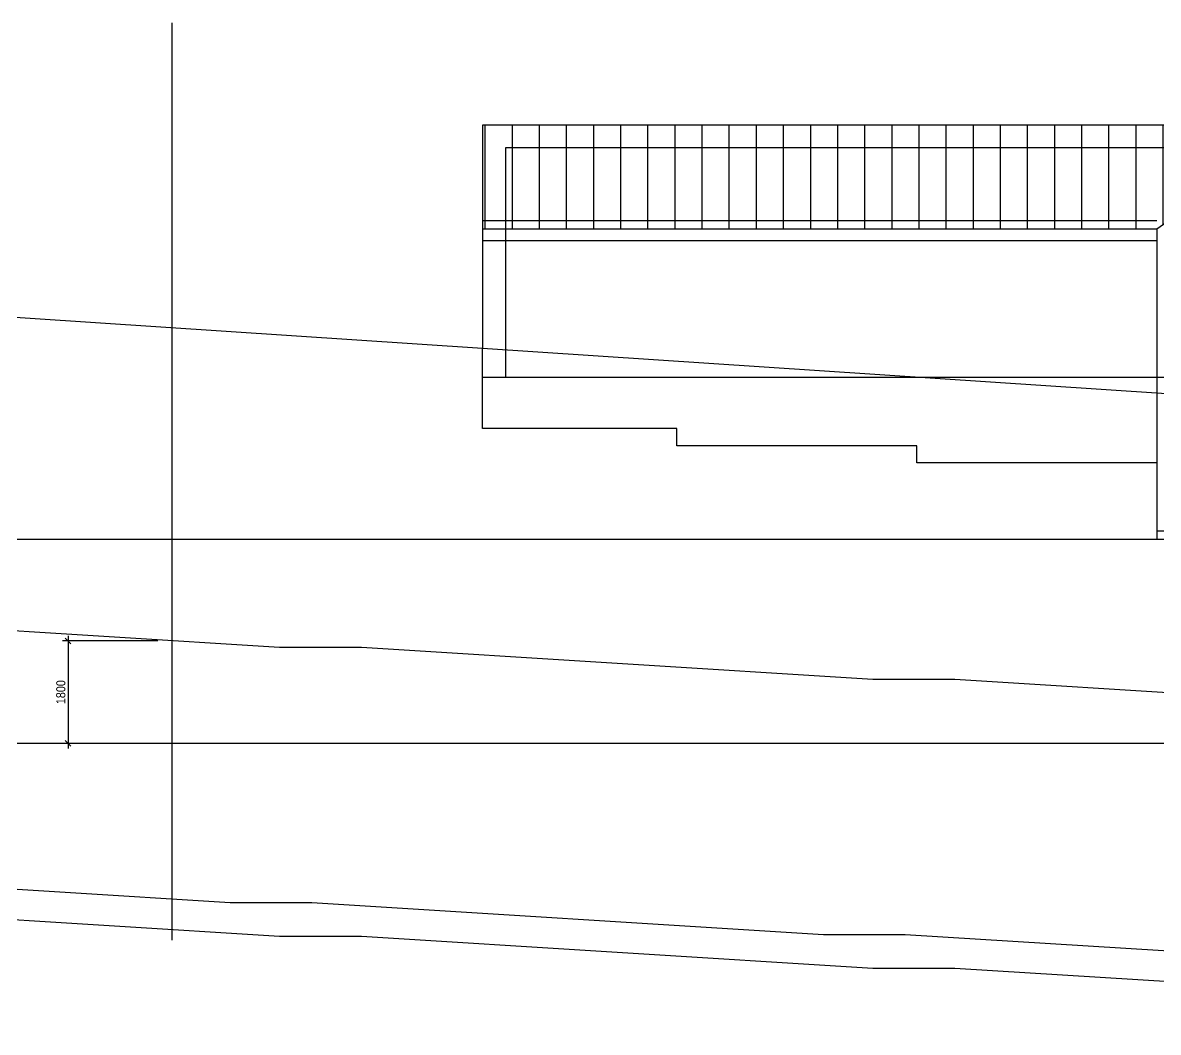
# Model space of a CAD drawing. Header units: millimetres. Extents: x 462666 to 1244237, y 2328025 to 3795663.
# Drawn here: x 859126 to 879072, y 2966764 to 2984494 of the extents above; entities that cross this region are included whole.
import ezdxf
from ezdxf.lldxf.tags import DXFTag

# ---------------------------------------------------------------- set-up
doc = ezdxf.new("R2010")
doc.units = ezdxf.units.MM
for name, color, linetype in [('MUR-POH', 64, 'Continuous'), ('MUR_POH', 64, 'Continuous'), ('MUR_REZ', 3, 'Continuous'), ('PLO_LIN', 6, 'Continuous')]:
    doc.layers.add(name, color=color, linetype=linetype)
doc.styles.add('ROMANS', font='arial.ttf', dxfattribs={"width": 0.85})
tags = doc.linetypes.add('DASHED', pattern=[0.75, 0.5, -0.25]).pattern_tags.tags
tags[6:7] = [DXFTag(74, 4), DXFTag(75, 0), DXFTag(340, '0'), DXFTag(46, 1.0), DXFTag(50, 0.0), DXFTag(44, 0.0), DXFTag(45, 0.0)]
tags[4:5] = [DXFTag(74, 4), DXFTag(75, 0), DXFTag(340, '0'), DXFTag(46, 1.0), DXFTag(50, 0.0), DXFTag(44, 0.0), DXFTag(45, 0.0)]
doc.dimstyles.new('PAJO1-studia', dxfattribs={"dimtxt": 160, "dimasz": 100, "dimexe": 100, "dimexo": 250, "dimgap": 45, "dimtad": 1, "dimdec": 0, "dimrnd": 5, "dimtxsty": 'ROMANS', "dimblk": 'OBLIQUE', "dimcen": 200, "dimdle": 90, "dimadec": 0, "dimazin": 0, "dimtfac": 1, "dimtdec": 0, "dimtmove": 1, "dimatfit": 3, "dimfxl": 1, "dimarcsym": 0})

# ---------------------------------------------------------------- blocks, each defined once
blk = doc.blocks.new('_OBLIQUE')
at = {"color": 0, "linetype": 'ByBlock'}
blk.add_line((-0.5, -0.5), (0.5, 0.5), dxfattribs=at)
blk = doc.blocks.new('*D24')
at = {"layer": 'Defpoints', "color": 0}
for p in [(861747, 2973638), (859923, 2971836), (861747, 2971836)]:
    blk.add_point(p, dxfattribs=at)
at = {"layer": 'MUR-POH', "color": 0, "lineweight": -2}
for p, q in [((859923, 2973728), (859923, 2971746)), ((861497, 2973638), (859823, 2973638)), ((861497, 2971836), (859823, 2971836))]:
    blk.add_line(p, q, dxfattribs=at)
at = {"layer": 'MUR-POH', "color": 0, "lineweight": -2, "xscale": 100, "yscale": 100, "zscale": 100}
for p, rotation in [((859923, 2973638), 90), ((859923, 2971836), 270)]:
    blk.add_blockref('_OBLIQUE', p, dxfattribs=dict(at, rotation=rotation))
at = {"layer": 'MUR-POH', "color": 0, "insert": (859796, 2972737), "char_height": 160, "attachment_point": 5, "rotation": 90, "style": 'ROMANS'}
blk.add_mtext('1800', dxfattribs=at)

msp = doc.modelspace()

# ---------------------------------------------------------------- hatches: boundary and pattern name
at = {"layer": 'MUR-POH'}
h = msp.add_hatch(dxfattribs=at)
h.set_pattern_fill('ANSI31', color=1, scale=150, angle=-135, style=0)
h.set_pattern_definition([(-90, (0, -8116.2), (476.25, -2e-13), [])])
h.paths.add_polyline_path([(879046.8, 2980865.9), (881661.9, 2982697), (867203.7, 2982697), (867203.7, 2980865.9)])

# ---------------------------------------------------------------- linework, layer by layer
at = {"layer": 'MUR-POH', "color": 1}
for points in [[(861747.2, 2984493.8), (861747.2, 2968383.8)], [(867203.7, 2978771.5), (842391.4, 2980415.9)], [(894900.2, 2975415.9), (839930.7, 2975415.9)]]:
    msp.add_lwpolyline(points, dxfattribs=at)
at = {"layer": 'MUR-POH', "color": 6}
for points in [[(894900.2, 2971835.9), (885917.7, 2972397.3), (884480, 2972397.3), (875497.5, 2972958.7), (874059.8, 2972958.7), (865077.3, 2973520.1), (863639.6, 2973520.1), (854657.2, 2974081.5), (853219.5, 2974081.5)], [(894900.2, 2971835.9), (853219.5, 2971835.9), (853219.5, 2974081.5)], [(885046.8, 2967916.5), (883609.1, 2967916.5), (874626.6, 2968477.9), (873188.9, 2968477.9), (864206.4, 2969039.3), (862768.7, 2969039.3), (853786.2, 2969600.7), (852348.5, 2969600.7)], [(894900.2, 2966764.1), (885917.7, 2967325.5), (884480, 2967325.5), (875497.5, 2967886.9), (874059.8, 2967886.9), (865077.3, 2968448.3), (863639.6, 2968448.3), (854657.2, 2969009.7), (853219.5, 2969009.7)]]:
    msp.add_lwpolyline(points, dxfattribs=at)
at = {"layer": 'MUR_POH', "color": 1, "linetype": 'DASHED', "ltscale": 250, "flags": 128}
for points in [[(881661.9, 2982297), (867603.7, 2982297), (867603.7, 2978265.9)], [(879046.8, 2980665.9), (867203.7, 2980665.9)], [(867203.7, 2977365.9), (867203.7, 2978771.5)], [(885046.8, 2978265.9), (867203.7, 2978265.9)], [(879046.8, 2977965.9), (879046.8, 2976765.9), (874832.1, 2976765.9), (874832.1, 2977065.9)], [(870617.4, 2977365.9), (867203.7, 2977365.9)], [(874832.1, 2977065.9), (870617.4, 2977065.9), (870617.4, 2977365.9)], [(885046.8, 2975565.9), (879046.8, 2975565.9)]]:
    msp.add_lwpolyline(points, dxfattribs=at)
at = {"layer": 'MUR_POH', "color": 1, "linetype": 'DASHED', "ltscale": 250}
msp.add_lwpolyline([(879046.8, 2981015.9), (867203.7, 2981015.9)], dxfattribs=at)
at = {"layer": 'MUR_POH', "color": 8, "linetype": 'DASHED', "ltscale": 250, "flags": 128}
msp.add_lwpolyline([(885046.8, 2977588.9), (867203.7, 2978771.5)], dxfattribs=at)
at = {"layer": 'MUR_REZ'}
for points in [[(885046.8, 2980865.9), (882046.8, 2982966.5), (879046.8, 2980865.9)], [(881661.9, 2982697), (867203.7, 2982697), (867203.7, 2978771.5)], [(879046.8, 2980865.9), (879046.8, 2977965.9)], [(879046.8, 2977986.6), (879046.8, 2975415.9)], [(885046.8, 2975415.9), (879046.8, 2975415.9)]]:
    msp.add_lwpolyline(points, dxfattribs=at)
at = {"layer": 'PLO_LIN', "color": 6}
msp.add_lwpolyline([(879046.8, 2980865.9), (867203.7, 2980865.9)], dxfattribs=at)

# ---------------------------------------------------------------- dimensions: what is measured, and where the dimension line sits
at = {"layer": 'MUR-POH', "color": 6}
dim = msp.add_linear_dim(base=(859922.9917, 2971835.8829), p1=(861747.2029, 2973638.374), p2=(861747.2029, 2971835.8829), angle=90, dimstyle='PAJO1-studia', dxfattribs=at)
dim.commit()
dim.dimension.update_dxf_attribs({"geometry": '*D24', "text_midpoint": (859796.3117, 2972737.1285)})

doc.saveas('drawing.dxf')
